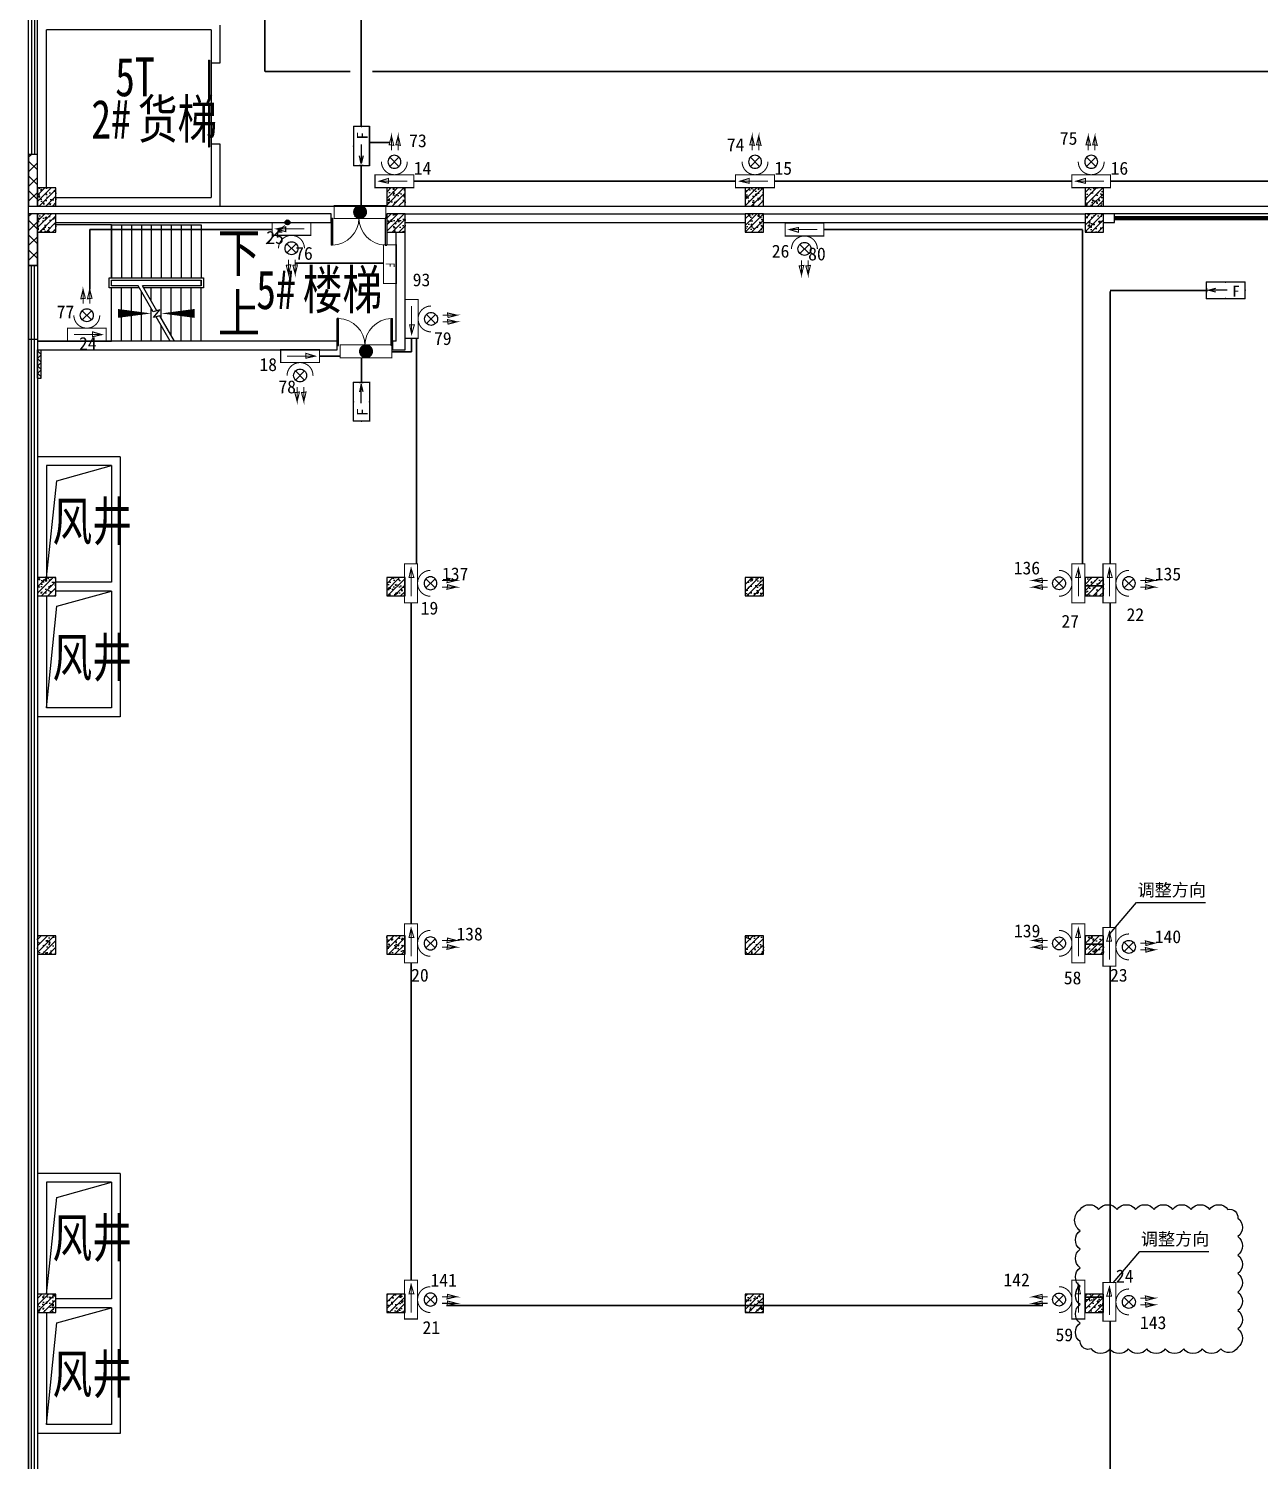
# Model space of a CAD drawing. Header units: millimetres. Extents: x -633009578 to 5705885, y -633235091 to 2571734.
# Drawn here: x 3029880 to 3063186, y 1889949 to 1928709 of the extents above; entities that cross this region are included whole.
import ezdxf
from ezdxf.enums import TextEntityAlignment as Align

# ---------------------------------------------------------------- set-up
doc = ezdxf.new("R2010")
doc.units = ezdxf.units.MM
doc.header["$LTSCALE"] = 1000
doc.header["$MEASUREMENT"] = 0
doc.linetypes.add('DASH', pattern=[0.35, 0.25, -0.1])
doc.layers.get('0').update_dxf_attribs({"color": 9})
for name, color, linetype in [('000000000000电气', 7, 'Continuous'), ('A-COLUM(柱)', 255, 'Continuous'), ('A-DOOR(门）', 4, 'Continuous'), ('A-F-AREA(计算)', 5, 'Continuous'), ('A-FLOR(看线)', 8, 'Continuous'), ('A-HATH(填充)', 8, 'Continuous'), ('A-OTHER(其它)', 192, 'Continuous'), ('A-STAR(楼梯)', 51, 'Continuous'), ('A-TEXT(房间)', 243, 'Continuous'), ('A-WALL(墙)', 255, 'Continuous'), ('A-WINDOW（窗）', 4, 'Continuous'), ('DIM_SYMB', 3, 'Continuous'), ('PUB_TEXT', 7, 'Continuous'), ('WALL', 9, 'Continuous'), ('电-弱电平面-箭头', 3, 'Continuous'), ('电-强电平面-线缆', 3, 'Continuous'), ('设备-照明', 3, 'Continuous')]:
    doc.layers.add(name, color=color, linetype=linetype)
doc.styles.add('_TCH', font='simhei.ttf', dxfattribs={"width": 0.75, "bigfont": 'hztxt.shx'})
doc.styles.add('_TCH_DIM', font='simhei.ttf', dxfattribs={"width": 0.8, "bigfont": 'hztxt.shx'})
doc.styles.add('_TEL_DIM', font='simhei.ttf', dxfattribs={"height": 3.5, "bigfont": 'HZTXT'})
doc.styles.add('ELEC-DIM', font='simhei.ttf')
doc.styles.add('IDQSTYLE', font='simhei.ttf', dxfattribs={"width": 0.707, "bigfont": 'hztxt.shx'})
doc.styles.get("Standard").update_dxf_attribs({"font": 'simhei.ttf', "bigfont": 'hztxt.shx'})
doc.styles.add('宋体', font='simhei.ttf')
pattern_1 = [(45, (597821.4751960391, 677977.5160347573), (-200.0002033111466, 200.0002033111467), []), (135, (597821.4751960391, 677977.5160347573), (-200.0002033111467, -200.0002033111466), [])]

# ---------------------------------------------------------------- blocks, each defined once
blk = doc.blocks.new('HC000078')
at = {"color": 0, "linetype": 'Continuous', "const_width": 0.2}
for points in [[(-3.750000000000028, 1.25), (3.75, 1.25), (3.75, -1.25), (-3.750000000000028, -1.25), (-3.750000000000028, 1.25)], [(2.5, 0), (-2.500000000000028, 0)]]:
    blk.add_lwpolyline(points, dxfattribs=at)
blk.add_lwpolyline([(2.917016710174721, 0), (1.120131515022848, 0.3984556212736834), (1.120131515022848, -0.539087017017323)], close=True, dxfattribs=at)
at = {"color": 0, "style": 'IDQSTYLE', "width": 0.7}
blk.add_attdef('PSFHATT', (5.75, -1.25), '', height=2.5, dxfattribs=at)
blk = doc.blocks.new('HC000064')
at = {"color": 0, "linetype": 'Continuous'}
for p, q in [((-0.8838834764831063, -0.8838834764831063), (0.8838834764831063, 0.8838834764831063)), ((-0.8838834764830494, 0.8838834764831063), (0.8838834764831631, -0.8838834764831063))]:
    blk.add_line(p, q, dxfattribs=at)
at = {"color": 0, "linetype": 'Continuous', "const_width": 0.2}
blk.add_lwpolyline([(5.710751695749348e-14, 2.499999999999886, 0.1989123673796647), (-1.767766952966326, 1.767766952966327, 0.1989123673796613), (-2.5, 1.951292859901378e-16, 0.1989123673796761), (-1.767766952966326, -1.76776695296644, 0.1989123673796782), (5.594010226827932e-14, -2.500000000000227)], format="xyb", dxfattribs=at)
for points in [[(2.226896073527712, 0.5659208660671311), (5.003498004369476, 0.5624686703930024), (3.296463286048663, 1.009912150058199), (3.185957433181557, 0.1260038671447887), (5.003498004369476, 0.5624686703930024)], [(2.224443767981995, -0.721123763554715), (5.001045698823816, -0.7245759592289005), (3.294010980502946, -0.2771324795636474), (3.18350512763584, -1.161040762477114), (5.001045698823816, -0.7245759592289005)]]:
    blk.add_lwpolyline(points, dxfattribs=at)
at = {"color": 0, "linetype": 'Continuous'}
for centre, radius, start, end in [((1.199040866595169e-14, -7.105427357601002e-14), 1.250000000000069, 135.0000000000036, 179.9999999999968), ((-2.259303855112194e-14, -1.740829702612245e-13), 1.250000000000117, 89.99999999999898, 134.9999999999991), ((-9.10937991704941e-14, -1.740829702612245e-13), 1.250000000000117, 45.00000000000085, 89.99999999999582), ((-1.252331571777177e-13, -7.088774012231625e-14), 1.250000000000068, 3.249254662582951e-12, 44.99999999999639), ((-2.284838984678572e-13, -5.684341886080801e-14), 1.250000000000172, 315.0000000000093, 2.605510395054555e-12), ((-2.264854970235319e-14, -5.695444116327053e-14), 1.250000000000034, 179.9999999999974, 225.0000000000007), ((-2.270406085358445e-14, -1.338928967697939e-13), 1.24999999999998, 224.9999999999983, 270.000000000001), ((-9.131584377541913e-14, 3.996802888650564e-15), 1.250000000000118, 270.0000000000042, 315.0000000000028)]:
    blk.add_arc(centre, radius, start, end, dxfattribs=at)
at = {"color": 0, "style": 'IDQSTYLE', "width": 0.7}
blk.add_attdef('PSFHATT', (7.003498004369476, -2.500000010000227), '', height=2.5, dxfattribs=at)
blk = doc.blocks.new('*X118')
at = {"color": 0, "linetype": 'Continuous'}
for p, q in [((279.6093350358959, 223.0407925409721), (280.9478239213746, 224.3792814264508)), ((279.6227829512929, 223.3370831688437), (280.6515332934888, 224.3658335110396)), ((279.6511091444202, 222.7997239370217), (281.1888925253249, 224.3375073179265)), ((279.7280550816477, 222.5938271617747), (281.3947893005719, 224.2605613806989)), ((279.7925730165214, 223.7897159465469), (280.1989005157282, 224.1960434457536)), ((279.8323224122641, 222.4152517799165), (281.5733646824301, 224.1562940500824)), ((279.960458729053, 222.2605453842307), (281.7280710781159, 224.0281577332937)), ((280.1113752959016, 222.1286192386046), (281.8599972237337, 223.8772411664368)), ((280.2858431100155, 222.020244340244), (281.9683721221114, 223.7027733523398)), ((280.4868434366447, 221.9384019543985), (282.0502145079389, 223.5017730256928)), ((280.7212278995912, 221.8899437048705), (282.0986727574656, 223.2673885627449)), ((281.0058032732674, 221.891676366072), (282.0969400962746, 222.9828131890793)), ((281.4082737989092, 222.0113041792392), (281.9773122830819, 222.5803426634118))]:
    blk.add_line(p, q, dxfattribs=at)
blk = doc.blocks.new('HC000083')
at = {"color": 0, "linetype": 'Continuous', "const_width": 0.2}
blk.add_lwpolyline([(-5, 1.25), (-5, -1.250000000000057), (5.000000000000057, -1.250000000000057), (5.000000000000057, 1.25), (-5, 1.25)], dxfattribs=at)
blk.add_lwpolyline([(-1.25, -6.89688106980167e-17, 0.1989123673796731), (-0.8838834764831631, -0.88388347648322, 0.1989123673796706), (5.611420480838656e-14, -1.250000000000057, 0.198912367379652), (0.8838834764832768, -0.88388347648322, 0.1989123673796278), (1.25, 0, 0.1989123673796504), (0.88388347648322, 0.8838834764830494, 0.1989123673796686), (5.680893445545904e-14, 1.25, 0.1989123673796706), (-0.883883476483163, 0.8838834764831632, 0.1989123673796553)], format="xyb", close=True, dxfattribs=at)
at = {"color": 0, "linetype": 'Continuous'}
blk.add_blockref('*X118', (-280.8559544658493, -223.1326619964974), dxfattribs=at)
at = {"color": 0, "style": 'IDQSTYLE', "width": 0.7}
blk.add_attdef('PSFHATT', (7.000000000000057, -1.250000010000057), '', height=2.5, dxfattribs=at)
blk = doc.blocks.new('$equip_U$00000097(PC-20190719OMEG)')
h = blk.add_hatch()
h.set_pattern_fill('ANGLE', color=3, scale=0.25)
h.set_pattern_definition([(0, (-95.90287843095575, -36.03268988946184), (0, 0.873125), [0.635, -0.238125]), (90, (-95.90287843095575, -36.03268988946184), (-0.873125, 5.346348682527664e-17), [0.635, -0.238125])])
h.paths.add_polyline_path([(-0.6530363404890522, 0.00859680310350086), (-0.3650363404885866, -0.06340319689661555), (-0.3650363404885866, 0.08059680310361728)])
at = {"color": 3}
for p, q in [((-0.7199999999938882, 0.2999999999974534), (-0.7199999999938882, -0.2999999999974534)), ((0.7200000000011642, 0.2999999999974534), (-0.7199999999938882, 0.2999999999974534)), ((-0.7078247590179672, 0.08059680310361728), (-0.7078247590179672, -0.06340319689661555)), ((-0.6530363404890522, 0.00859680310350086), (-0.3650363404885866, 0.08059680310361728)), ((-0.3650363404885866, -0.06340319689661555), (-0.6530363404890522, 0.00859680310350086)), ((0.05609875861409819, 0.00859680310350086), (-0.6050363404938253, 0.00859680310350086)), ((0.7200000000011642, -0.2999999999974534), (0.7200000000011642, 0.2999999999974534)), ((-0.7199999999938882, -0.2999999999974534), (0.7200000000011642, -0.2999999999974534))]:
    blk.add_line(p, q, dxfattribs=at)
at = {"color": 3, "const_width": 0.04}
blk.add_lwpolyline([(-0.7199999999938882, 0.2999999999974534), (-0.7199999999938882, -0.2999999999974534), (0.7200000000011642, -0.2999999999974534), (0.7200000000011642, 0.2999999999974534), (-0.7199999999938882, 0.2999999999974534), (-0.7199999999938882, -0.2999999999974534)], dxfattribs=at)
for p in [(0, 0.2999999999974534), (-0.7199999999938882, -1.818989403545856e-12), (-7.619048119522631e-06, -0.3000099999972008), (0.7200000000011642, -1.818989403545856e-12)]:
    blk.add_point(p)
at = {"color": 7, "style": '_TEL_DIM', "flags": 1}
for tag in ['REMARK', 'A']:
    blk.add_attdef(tag, text='', height=2.5e-05, dxfattribs=at).set_placement((0, 0), align=Align.MIDDLE_CENTER)
at = {"color": 3, "style": '_TEL_DIM'}
blk.add_attdef('F', text='', height=0.4, dxfattribs=at).set_placement((0.3836356056344812, -0.03004351179515652), align=Align.MIDDLE_CENTER)
at = {"color": 7, "style": '_TEL_DIM'}
blk.add_attdef('$TEXT$', text='', height=2.5e-05, dxfattribs=at).set_placement((0.3836356056344812, -0.03004351179333753), align=Align.MIDDLE_CENTER)
blk = doc.blocks.new('*X126')
at = {"color": 0, "linetype": 'Continuous'}
for p, q in [((192.590110055903, 446.7242872143482), (193.9264208598343, 448.0605980182795)), ((192.6512440212146, 447.2096852483717), (193.4410228258108, 447.9994640529679)), ((192.666080612941, 446.3759937026742), (194.2747143715083, 447.9846274612416)), ((192.8122309321682, 446.0978799531896), (194.552828120993, 447.8384771420143)), ((193.0126674313866, 445.874052383696), (194.7766556904866, 447.6380406427959)), ((193.2651240367983, 445.7022449203958), (194.9484631537868, 447.3855840373842)), ((193.5780466605768, 445.5909034754624), (195.0598045987202, 447.0726614136058)), ((193.9838870800477, 445.5724798262212), (195.0782282479613, 446.6668209941349))]:
    blk.add_line(p, q, dxfattribs=at)
blk = doc.blocks.new('HC001447')
at = {"color": 0, "linetype": 'Continuous'}
blk.add_line((-5.469508829517324, -5.531426259851287), (-2.364015929042509, -2.356448738054951), dxfattribs=at)
blk.add_lwpolyline([(-2.364015929042509, -2.356448738054951, 0.8, 0, 0), (-0.4121164681388194, -0.4698776614111466, 0, 0, 0)], format="xyseb", dxfattribs=at)
blk.add_circle((0, 0), 0.625, dxfattribs=at)
at = {"color": 0, "linetype": 'Continuous', "xscale": 0.5, "yscale": 0.5, "zscale": 0.5}
blk.add_blockref('*X126', (-96.91845018383214, -223.4069038532592), dxfattribs=at)
at = {"color": 0, "style": 'IDQSTYLE', "width": 0.7}
blk.add_attdef('PSFHATT', (2.62500001, -5.531426259851287), '', height=2.5, dxfattribs=at)
blk = doc.blocks.new('HC000080')
at = {"color": 0, "linetype": 'Continuous', "const_width": 0.2}
blk.add_lwpolyline([(-3.75, 1.25), (3.75, 1.25), (3.75, -1.25), (-3.75, -1.25), (-3.75, 1.25)], dxfattribs=at)
at = {"color": 0, "style": 'IDQSTYLE', "width": 0.7}
for tag, p in [('E', (-0.3130491551307273, -0.8903283460458624)), ('PSFHATT', (5.75, -1.25))]:
    blk.add_attdef(tag, p, '', height=1.715220417977644, dxfattribs=at)
blk = doc.blocks.new('$DorLib2D$00000002')
for p, q in [((-0.5, -5.684341886080802e-17), (-0.5000000000000007, 0.4875)), ((-0.4750000000000007, 0.4875), (-0.5000000000000007, 0.4875)), ((-0.475, -2.842170943040401e-17), (-0.4750000000000007, 0.4875)), ((0.475, -2.842170943040401e-17), (0.4750000000000007, 0.4875)), ((0.4750000000000007, 0.4875), (0.5000000000000007, 0.4875)), ((0.5, -5.684341886080802e-17), (0.5000000000000007, 0.4875)), ((-0.5, -5.684341886080802e-17), (-0.475, -2.842170943040401e-17)), ((0.5, -5.684341886080802e-17), (0.475, -2.842170943040401e-17))]:
    blk.add_line(p, q)
at = {"lineweight": 13}
for centre, start, end in [((-0.4875, -4.263256414560601e-17), 0, 88.53071641864632), ((0.4875, -4.263256414560601e-17), 91.4692835813537, 180)]:
    blk.add_arc(centre, 0.4875, start, end, dxfattribs=at)
blk = doc.blocks.new('$DorLib2D$00000213')
at = {"color": 0, "linetype": 'DASH', "const_width": 0.02}
blk.add_lwpolyline([(0.5, 3.552713678800501e-15), (-0.5, 3.552713678800501e-15)], dxfattribs=at)
blk = doc.blocks.new('$DORLIB2D$00000127')
at = {"color": 0}
for points in [[(-0.5333333333328483, 0.7948983154366971), (-0.5333333333328483, 0.690405644187237)], [(-0.03333333333284827, 0.7948983154366971), (-0.5333333333328483, 0.7948983154366971)], [(-0.03333333333284827, 0.7948983154366971), (-0.03333333333284827, 0.690405644187237)], [(0.5333333333328483, 0.7948983154366971), (0.03333333333284827, 0.7948983154366971)], [(0.03333333333284827, 0.7948983154366971), (0.03333333333284827, 0.690405644187237)], [(0.5333333333328483, 0.7948983154366971), (0.5333333333328483, 0.690405644187237)], [(-0.03333333333284827, 0.690405644187237), (-0.5333333333328483, 0.690405644187237)], [(0.5333333333328483, 0.690405644187237), (0.03333333333284827, 0.690405644187237)], [(0.5, 0.4999999999999858), (-0.5, 0.4999999999999858)]]:
    blk.add_lwpolyline(points, dxfattribs=at)
blk = doc.blocks.new('$TCHSYS$WIN2D')
for p, q in [((-0.5, 0.5), (0.5, 0.5)), ((-0.5, 0.5), (-0.4999999999999999, -0.5)), ((0.5, 0.5), (0.4999999999999998, -0.5)), ((0.5, 0.1666666666666666), (-0.5, 0.1666666666666666)), ((0.5, -0.1666666666666667), (-0.5, -0.1666666666666667)), ((-0.4999999999999999, -0.5), (0.5, -0.5))]:
    blk.add_line(p, q)
blk = doc.blocks.new('_FZH')
h = blk.add_hatch()
h.set_pattern_fill('钢筋混凝土', color=256, scale=0.1, style=0)
h.set_pattern_definition([(45, (0, 0), (-0.1767766952966369, 0.1767766952966369), []), (50, (0, 0), (0.7172601826007535, -0.06275213498259512), [0.07500000000000001, -0.8250000000000001]), (355, (0, 0), (-0.138751333613, 0.7521921337000119), [0.06, -0.66]), (100.4514, (0.05977168000000001, -0.00522934), (0.5785093817140216, 0.6894395420609536), [0.06374019, -0.701142112]), (46.1842, (0, 0.2), (1.067241048625645, -0.1655190143290181), [0.1125, -1.2375]), (96.6356, (0.088936745, 0.186206693), (0.9346627055487033, 0.9741178709004418), [0.095610288, -1.051713]), (351.1842, (0, 0.2), (0.9346619451336272, 0.9741186009253247), [0.09000000000000001, -0.9900000000000001]), (21, (0.1, 0.15), (0.5969070521184617, -0.4026188906653388), [0.07500000000000001, -0.8250000000000001]), (326, (0.1, 0.15), (0.2433153319215824, 0.7251500450468529), [0.06, -0.66]), (71.4514, (0.149742233, 0.116448394), (0.84022262858149, 0.3225304967099524), [0.06374019, -0.701142112]), (37.50000000000001, (0, 0), (0.01215985531729062, 0.3328938538313115), [0, -0.652, 0, -0.67, 0, -0.6625000000000001]), (7.499999999999999, (0, 0), (0.2630695374421486, 0.3944117118823603), [0, -0.382, 0, -0.637, 0, -0.2525]), (-32.5, (-0.223, 0), (0.533822436172409, -0.02255487173437976), [0, -0.25, 0, -0.78, 0, -1.035]), (-42.5, (-0.323, 0), (0.5831861693423862, 0.1001049823323177), [0, -0.325, 0, -0.518, 0, -0.735])])
h.paths.add_polyline_path([(-0.5, -0.5), (0.5, -0.5), (0.5, 0.5), (-0.5, 0.5)])
blk.add_lwpolyline([(-0.5, -0.5), (0.5, -0.5), (0.5, 0.5), (-0.5, 0.5)], close=True)

msp = doc.modelspace()

# ---------------------------------------------------------------- hatches: boundary and pattern name
at = {"layer": 'A-HATH(填充)'}
h = msp.add_hatch(dxfattribs=at)
h.set_pattern_fill('多孔材料', color=256, scale=100, style=0)
h.set_pattern_definition(pattern_1)
h.paths.add_polyline_path([(3030119.994031749, 1923899.596922424), (3030119.994031745, 1925299.596922107), (3029879.994031744, 1925299.596922107), (3029879.994031749, 1923899.596922424)])
h = msp.add_hatch(dxfattribs=at)
h.set_pattern_fill('多孔材料', color=256, scale=100, style=0)
h.set_pattern_definition(pattern_1)
h.paths.add_polyline_path([(3029879.994031749, 1923699.596922424), (3029879.994031746, 1922299.596922615), (3030119.994031745, 1922299.596922615), (3030119.994031749, 1923699.596922424)])
h = msp.add_hatch(dxfattribs=at)
h.set_pattern_fill('多孔材料', color=256, scale=50, style=0)
h.set_pattern_definition([(45, (597721.4751960391, 677977.5160347573), (-100.0001016555733, 100.0001016555733), []), (135, (597721.4751960391, 677977.5160347573), (-100.0001016555733, -100.0001016555733), [])])
h.paths.add_polyline_path([(3030219.994032008, 1919249.596924868), (3030219.994031978, 1920009.596922242), (3030119.994031978, 1920009.596922238), (3030119.994032008, 1919249.596924864)])

# ---------------------------------------------------------------- linework, layer by layer
at = {"layer": 'A-F-AREA(计算)'}
msp.add_lwpolyline([(3029879.971570265, 1991839.59697076), (3164159.971570265, 1991839.59697076), (3164159.971570265, 1855759.59697076), (3029879.971570265, 1855759.59697076)], close=True, dxfattribs=at)
at = {"layer": 'A-FLOR(看线)'}
for points in [[(3030619.994031749, 1923899.596922424), (3096919.994031749, 1923899.596922424)], [(3096919.994031747, 1923699.596923012), (3058969.994032061, 1923699.596913596)]]:
    msp.add_lwpolyline(points, dxfattribs=at)
at = {"layer": 'A-OTHER(其它)'}
for points in [[(3030359.994031688, 1913849.596922453), (3030645.924331985, 1916469.748718478), (3032119.994031774, 1916879.596922431)], [(3030359.994031697, 1910319.596922328), (3030645.924331528, 1913069.748718509), (3032119.994031317, 1913479.596922462)], [(3030359.994031688, 1894449.596922453), (3030645.924331985, 1897069.748718478), (3032119.994031774, 1897479.596922431)], [(3030359.994031697, 1890919.596922328), (3030645.924331528, 1893669.748718509), (3032119.994031317, 1894079.596922462)]]:
    msp.add_lwpolyline(points, dxfattribs=at)
at = {"layer": 'A-STAR(楼梯)'}
for p, q in [((3032119.994032023, 1923399.596922266), (3030619.994031977, 1923399.596922453)), ((3032119.994032023, 1923399.596922266), (3034549.994032023, 1923399.596922266)), ((3032119.994032023, 1923399.596922266), (3032119.994031977, 1921959.596922472)), ((3032119.994031699, 1921959.596922472), (3032119.994032023, 1923399.596922266)), ((3032389.994032023, 1923399.596922266), (3032389.994031977, 1921959.596922472)), ((3032659.994032023, 1923399.596922266), (3032659.994031977, 1921959.596922472)), ((3032929.994032023, 1923399.596922266), (3032929.994031977, 1921959.596922472)), ((3033199.994032023, 1923399.596922266), (3033199.994031977, 1921959.596922472)), ((3033469.994032023, 1923399.596922266), (3033469.994032302, 1921959.596922472)), ((3033739.994032023, 1923399.596922266), (3033739.994031977, 1921959.596922472)), ((3034009.994032023, 1923399.596922266), (3034009.994032302, 1921959.596922472)), ((3034279.994032023, 1923399.596922266), (3034279.994031977, 1921959.596922472)), ((3034549.994032023, 1923399.596922266), (3034549.994031977, 1921959.596922472)), ((3030119.994031915, 1923199.596922453), (3030119.994032023, 1920249.596922266)), ((3032059.99403207, 1921689.596922174), (3032059.99403207, 1921959.59692237)), ((3032059.99403207, 1921959.59692237), (3034609.99403207, 1921959.59692237)), ((3032119.994032023, 1921899.596922266), (3034549.994032023, 1921899.596922266)), ((3032119.99403207, 1921749.59692237), (3032119.99403207, 1921899.596922174)), ((3032119.99403207, 1921899.596922174), (3034549.99403207, 1921899.596922174)), ((3032119.994032069, 1921749.596922264), (3032119.99403189, 1921899.596926741)), ((3032844.24630402, 1921749.596922264), (3032119.994032023, 1921749.596922266)), ((3032844.24630402, 1921749.596922264), (3032119.99403207, 1921749.59692237)), ((3033250.05346215, 1921046.718304802), (3032844.246303447, 1921749.596922264)), ((3034549.994032023, 1921749.596922266), (3032959.716356889, 1921749.596922264)), ((3033350.05346232, 1921073.513224091), (3032959.716357065, 1921749.596922264)), ((3034549.99403207, 1921749.59692237), (3032959.716356889, 1921749.596922264)), ((3034549.99403207, 1921899.596922174), (3034549.99403207, 1921749.59692237)), ((3034549.994032023, 1921749.596922266), (3034549.994032023, 1921899.596922266)), ((3034609.99403207, 1921959.59692237), (3034609.99403207, 1921689.596922174)), ((3032878.887320137, 1921689.59692228), (3032059.99403207, 1921689.596922174)), ((3032119.994032023, 1920249.596922266), (3032119.994031977, 1921689.59692228)), ((3032119.994032023, 1920249.596922266), (3032119.994032069, 1921689.59692228)), ((3032389.994032023, 1920249.596922266), (3032389.994031977, 1921689.59692228)), ((3032659.994032023, 1920249.596922266), (3032659.994031977, 1921689.59692228)), ((3032929.994032023, 1920249.596922266), (3032929.994031964, 1921601.077500723)), ((3034609.99403207, 1921689.596922174), (3032994.357373041, 1921689.59692228)), ((3033199.994031969, 1921333.423781228), (3033199.994031977, 1921689.59692228)), ((3033469.994031982, 1920865.770062904), (3033469.994031977, 1921689.59692228)), ((3033739.994031994, 1920398.116344672), (3033739.994031977, 1921689.59692228)), ((3034009.994032023, 1920249.596922266), (3034009.994031977, 1921689.59692228)), ((3034279.994032023, 1920249.596922266), (3034279.994032302, 1921689.59692228)), ((3034549.994032023, 1920249.596922266), (3034549.994031977, 1921689.59692228)), ((3033199.994032023, 1920249.596922266), (3033199.994031976, 1921133.423782317)), ((3033430.453447483, 1921095.056337726), (3033250.05346215, 1921046.718304802)), ((3033257.561213116, 1920889.011396287), (3033430.453447483, 1921095.056337726)), ((3033429.912763645, 1920935.192856736), (3033257.561213116, 1920889.011396287)), ((3033710.271706792, 1920249.596922264), (3033329.912763442, 1920908.397937438)), ((3033825.741760827, 1920249.596922264), (3033429.912763645, 1920935.192856736)), ((3033469.994032023, 1920249.596922266), (3033469.994031988, 1920665.770063771)), ((3030119.994032023, 1920249.596922266), (3032119.994032023, 1920249.596922266)), ((3033710.271707202, 1920249.596922264), (3032119.994032023, 1920249.596922266)), ((3034549.994032023, 1920249.596922266), (3033825.741760471, 1920249.596922264))]:
    msp.add_line(p, q, dxfattribs=at)
at = {"layer": 'A-WALL(墙)'}
for p, q in [((3030119.994031809, 1924399.596922424), (3030119.994031809, 1928799.596922624)), ((3035059.994032, 1927779.596922615), (3035059.994032044, 1928799.596922624)), ((3030359.994031809, 1924399.596922424), (3030359.994031882, 1928679.596922581)), ((3034819.994031998, 1928679.596922581), (3030359.994031882, 1928679.596922581)), ((3034819.994031998, 1928679.596922581), (3034819.994032074, 1927779.596922615)), ((3034819.994032074, 1927779.596922615), (3035059.994032, 1927779.596922615)), ((3035059.994031976, 1925579.596923124), (3034819.994032074, 1925579.596923124)), ((3034819.994032074, 1925579.596923124), (3034819.994031999, 1924139.596922523)), ((3035059.99403199, 1923899.596922428), (3035059.994031976, 1925579.596923124)), ((3030619.994031977, 1924139.596922452), (3034819.994031999, 1924139.596922523)), ((3030619.994031976, 1923899.596922446), (3035059.99403199, 1923899.596922428)), ((3038069.994031996, 1923699.596922261), (3030619.994031749, 1923699.596922262)), ((3038069.994031996, 1923459.596922261), (3038069.994031996, 1923699.596922261)), ((3040069.994031977, 1923699.596922221), (3049269.994031977, 1923699.596922295)), ((3049769.994031977, 1923699.596922261), (3058469.994031977, 1923699.596922264)), ((3059269.994031996, 1923699.596922261), (3058969.994031976, 1923699.596921891)), ((3059269.994031996, 1923459.596922261), (3059269.994031996, 1923699.596922261)), ((3030619.994031749, 1923459.596922262), (3038069.994031996, 1923459.596922261)), ((3040069.994031619, 1923459.596922221), (3049269.994031977, 1923459.596922226)), ((3049769.994031977, 1923459.596922261), (3058469.994031977, 1923459.596922258)), ((3058969.994031976, 1923459.596922), (3059269.994031996, 1923459.596922261)), ((3039829.99403162, 1920249.596922266), (3039829.994031585, 1923199.596922453)), ((3040069.994031619, 1920009.596922258), (3040069.994031714, 1923199.596922453)), ((3038229.994031488, 1920249.596922275), (3030119.994031976, 1920249.596922242)), ((3030119.994031976, 1920249.596922242), (3030119.994031976, 1920009.596922242)), ((3038229.994031488, 1920009.59692229), (3038229.994031488, 1920249.596922275)), ((3039829.99403162, 1920249.596922266), (3039729.994031488, 1920249.596922279)), ((3039729.994031488, 1920249.596922279), (3039729.994031489, 1920009.596922292)), ((3030119.994031976, 1920009.596922242), (3038229.994031488, 1920009.59692229)), ((3030119.994032008, 1919249.596924864), (3030119.994031978, 1920009.596922238)), ((3030119.994031978, 1920009.596922238), (3030219.994031978, 1920009.596922242)), ((3030219.994032008, 1919249.596924868), (3030219.994031978, 1920009.596922242)), ((3039729.994031489, 1920009.596922292), (3040069.994031619, 1920009.596922258)), ((3030119.994032008, 1919249.596924864), (3030219.994032008, 1919249.596924868)), ((3030119.994031736, 1917119.596922409), (3030119.994031795, 1913849.596922453)), ((3032359.994031768, 1917119.596922409), (3030119.994031736, 1917119.596922409)), ((3032359.994031768, 1917119.596922409), (3032359.994031749, 1913599.596922446)), ((3030359.994031738, 1916879.596922413), (3030359.994031664, 1913849.596922453)), ((3032119.994031766, 1916879.596922412), (3030359.994031738, 1916879.596922413)), ((3032119.994031766, 1916879.596922412), (3032119.994031767, 1913719.596922409)), ((3032119.994031767, 1913719.596922409), (3030619.994031977, 1913719.596922498)), ((3032359.994031749, 1913599.596922446), (3032359.994031756, 1910079.596922342)), ((3030119.994031643, 1913349.596922453), (3030119.994031727, 1910079.596922342)), ((3030359.994031796, 1913349.596922453), (3030359.994031727, 1910319.596922339)), ((3032119.994031758, 1913479.596922411), (3030619.994031977, 1913479.596922255)), ((3032119.994031758, 1913479.596922411), (3032119.994031758, 1910319.596922339)), ((3032119.994031758, 1910319.596922339), (3030359.994031727, 1910319.596922339)), ((3032359.994031756, 1910079.596922342), (3030119.994031727, 1910079.596922342)), ((3030119.994031738, 1897719.596922418), (3030119.994031711, 1894449.596922453)), ((3032359.994031628, 1897719.596922418), (3030119.994031738, 1897719.596922418)), ((3032359.994031628, 1897719.596922418), (3032359.994031749, 1894199.596922446)), ((3030359.994031741, 1897479.596922421), (3030359.994031728, 1894449.596922453)), ((3032119.994031769, 1897479.596922421), (3030359.994031741, 1897479.596922421)), ((3032119.994031769, 1897479.596922421), (3032119.99403177, 1894319.596922345)), ((3032119.99403177, 1894319.596922345), (3030619.994031977, 1894319.596922256)), ((3032359.994031749, 1894199.596922446), (3032359.994031756, 1890679.596922342)), ((3030119.994031788, 1893949.596922453), (3030119.99403173, 1890679.596922342)), ((3030359.994031804, 1893949.596922453), (3030359.99403173, 1890919.596922339)), ((3032119.994031758, 1894079.596922348), (3030619.994031977, 1894079.59692226)), ((3032119.994031758, 1894079.596922348), (3032119.994031758, 1890919.596922339)), ((3032119.994031758, 1890919.596922339), (3030359.99403173, 1890919.596922339)), ((3032359.994031756, 1890679.596922342), (3030119.99403173, 1890679.596922342))]:
    msp.add_line(p, q, dxfattribs=at)
at = {"layer": 'A-WINDOW（窗）'}
msp.add_line((3029879.994033978, 1920299.596922107), (3030119.994034251, 1920299.596922374), dxfattribs=at)
at = {"layer": 'DIM_SYMB'}
for points in [[(3034684.994032023, 1922649.596922266, 0, 0, 0), (3031119.994032023, 1922649.596922266, 0, 0, 0), (3031119.994032023, 1920999.596922266, 0, 0, 0), (3033199.994032023, 1920999.596922266, 0, 240.0000000000001, 0), (3032299.994032023, 1920999.596922266, 0, 0, 0)], [(3034684.994032023, 1920999.596922266, 0, 0, 0), (3033469.994032023, 1920999.596922266, 0, 240.0000000000001, 0), (3034369.994032023, 1920999.596922266, 0, 0, 0)]]:
    msp.add_lwpolyline(points, format="xyseb", dxfattribs=at)
at = {"layer": 'WALL'}
for p, q in [((3030119.994031745, 1925299.596922107), (3029879.994031744, 1925299.596922107)), ((3029879.994031744, 1925299.596922107), (3029879.994031749, 1923899.596922424)), ((3030119.994031749, 1923899.596922424), (3030119.994031745, 1925299.596922107)), ((3029879.994031749, 1923899.596922424), (3030119.994031749, 1923899.596922424)), ((3029879.994031749, 1923699.596922424), (3029879.994031746, 1922299.596922615)), ((3030119.994031749, 1923699.596922424), (3029879.994031749, 1923699.596922424)), ((3030119.994031745, 1922299.596922615), (3030119.994031749, 1923699.596922424)), ((3029879.994031746, 1922299.596922615), (3030119.994031745, 1922299.596922615))]:
    msp.add_line(p, q, dxfattribs=at)
at = {"layer": '电-强电平面-线缆', "color": 1, "linetype": 'Continuous', "const_width": 45}
for points in [[(3038882.328569722, 1926057.393575594), (3038882.328569722, 1934063.48396524)], [(3036275, 1932967.12766536), (3036275, 1927546.5)], [(3036275, 1927546.5), (3038582.328569722, 1927546.5)], [(3039182.328569722, 1927546.5), (3135444.994031751, 1927546.5)], [(3039107.921832243, 1925624.515180313), (3039651.909150287, 1925624.515180313)], [(3038882.976975011, 1925004.711581598), (3038882.976975011, 1923919.48396524)], [(3040302.862689796, 1924579.127688774), (3049012.762689796, 1924579.127688774)], [(3050062.962689796, 1924579.127688774), (3058110.762689796, 1924579.127688774)], [(3059160.962689796, 1924579.127688774), (3065266.965312505, 1924579.127688774)], [(3031532.905370386, 1921648.24278429), (3031532.905370386, 1923274.5)], [(3031532.905370386, 1923274.5), (3036467.823550863, 1923274.5)], [(3051399.862689796, 1923270.566156075), (3058402, 1923270.566156075)], [(3058402, 1914217.596922427), (3058402, 1923270.566156075)], [(3037093.898468013, 1922357), (3039484.068126078, 1922357)], [(3059804.533940969, 1921620.712771311), (3059142.838394131, 1921620.712771311)], [(3059145.555906527, 1921601.285781784), (3059145.555906527, 1920939.590234946)], [(3059145.555906527, 1921343.934525689), (3059145.555906527, 1920682.238978851)], [(3060466.229487806, 1921620.712771311), (3059804.533940969, 1921620.712771311)], [(3060887.168975159, 1921620.712771311), (3060225.473428321, 1921620.712771311)], [(3061456.018565969, 1921620.712771311), (3060794.323019131, 1921620.712771311)], [(3061786.866339387, 1921620.712771311), (3061125.17079255, 1921620.712771311)], [(3059145, 1914217.696922427), (3059145, 1920783)], [(3040244.994031749, 1919956), (3040244.994031749, 1920325.296533721)], [(3040377.5, 1914217.596922427), (3040377.5, 1920325.296533721)], [(3037750.362689795, 1919843.066156075), (3038310.716544108, 1919843.066156075)], [(3038886.5, 1919136.288418402), (3038886.5, 1919797.98396524)], [(3039710.716544108, 1919956), (3040244.994031749, 1919956)], [(3058464.825117204, 1913625), (3058955.174882796, 1913625)], [(3040230.174882796, 1904471.196922427), (3040230.174882796, 1913167.596922427)], [(3059145, 1904374.696922427), (3059145, 1913167.496922427)], [(3058464.825117204, 1903922), (3058955.174882796, 1903922)], [(3040230.174882796, 1894826.096922427), (3040230.174882796, 1903420.996922427)], [(3059145, 1894763.696922427), (3059145, 1903324.496922427)], [(3058464.825117204, 1894364.5), (3058955.174882796, 1894364.5)], [(3041200.865600665, 1894138.55121568), (3057319.134399335, 1894138.55121568)], [(3059145, 1884955.196922427), (3059145, 1893713.496922427)]]:
    msp.add_lwpolyline(points, dxfattribs=at)
at = {"layer": '设备-照明', "color": 6}
for p, q in [((3059136.61992376, 1904205.452327861), (3059864.002744036, 1905055.909118545)), ((3059864.002744036, 1905055.909118545), (3061732.448171589, 1905055.909118545)), ((3059226.323034795, 1894755.745607313), (3059953.705855072, 1895606.202397996)), ((3059953.705855072, 1895606.202397996), (3061822.151282625, 1895606.202397996))]:
    msp.add_line(p, q, dxfattribs=at)
msp.add_lwpolyline([(3058337.099820942, 1896741.135494646, -0.5206), (3058837.099820942, 1896741.135494646, -0.5206), (3059337.099820942, 1896741.135494646, -0.5206), (3059837.099820942, 1896741.135494646, -0.5206), (3060337.099820942, 1896741.135494646, -0.5206), (3060837.099820942, 1896741.135494646, -0.5206), (3061337.099820942, 1896741.135494646, -0.5206), (3061837.099820942, 1896741.135494646, -0.5206), (3062337.099820942, 1896741.135494646, -0.5206), (3062602.499046821, 1896506.534720525, -0.5206), (3062602.499046821, 1896006.534720525, -0.5206), (3062602.499046821, 1895506.534720525, -0.5206), (3062602.499046821, 1895006.534720525, -0.5206), (3062602.499046821, 1894506.534720525, -0.5206), (3062602.499046821, 1894006.534720525, -0.5206), (3062602.499046821, 1893506.534720525, -0.5206), (3062602.499046821, 1893006.534720525, -0.5206), (3062140.187761483, 1892968.846005863, -0.5206), (3061640.187761483, 1892968.846005863, -0.5206), (3061140.187761483, 1892968.846005863, -0.5206), (3060640.187761483, 1892968.846005863, -0.5206), (3060140.187761483, 1892968.846005863, -0.5206), (3059640.187761483, 1892968.846005863, -0.5206), (3059140.187761483, 1892968.846005863, -0.5206), (3058640.187761483, 1892968.846005863, -0.5206), (3058337.099820942, 1893165.758065322, -0.5206), (3058337.099820942, 1893665.758065322, -0.5206), (3058337.099820942, 1894165.758065322, -0.5206), (3058337.099820942, 1894665.758065322, -0.5206), (3058337.099820942, 1895165.758065322, -0.5206), (3058337.099820942, 1895665.758065322, -0.5206), (3058337.099820942, 1896165.758065322, -0.5206), (3058337.099820942, 1896741.135494646, -0.5206)], format="xyb", close=True, dxfattribs=at)

# ---------------------------------------------------------------- block references
at = {"layer": 'A-COLUM(柱)', "xscale": 500, "yscale": 500, "zscale": 500}
for p in [(3030369.994031749, 1924149.596922424), (3039819.994031749, 1924149.596922424), (3049519.994031749, 1924149.596922424), (3058719.994031749, 1924149.596922424), (3030369.994031749, 1923449.596922424), (3039819.994031749, 1923449.596922424), (3049519.994031749, 1923449.596922424), (3058719.994031749, 1923449.596922424), (3030369.994031749, 1913599.596922424), (3039819.994031749, 1913599.596922424), (3049519.994031749, 1913599.596922424), (3058719.994031749, 1913599.596922424), (3030369.994031749, 1903899.596922424), (3039819.994031749, 1903899.596922424), (3049519.994031749, 1903899.596922424), (3058719.994031749, 1903899.596922424), (3030369.994031749, 1894199.596922424), (3039819.994031749, 1894199.596922424), (3049519.994031749, 1894199.596922424), (3058719.994031749, 1894199.596922424)]:
    msp.add_blockref('_FZH', p, dxfattribs=at)
at = {"layer": 'A-DOOR(门）'}
for name, p, xscale, yscale, zscale, rotation in [('$DORLIB2D$00000127', (3034939.994032044, 1926679.596922761), 2200, 240, 2200, 90.00000000000557), ('$DorLib2D$00000002', (3038819.994032004, 1923579.596922262), -1500, 1500, 1500, 180)]:
    msp.add_blockref(name, p, dxfattribs=dict(at, xscale=xscale, yscale=yscale, zscale=zscale, rotation=rotation))
at = {"layer": 'A-DOOR(门）', "extrusion": (0, 0, -1)}
for name, p, xscale, yscale, zscale in [('$DorLib2D$00000213', (-3062269.994031978, 1923579.596922262), 6000, 6000, 6000), ('$DorLib2D$00000002', (-3038979.994031646, 1920129.596922242), 1500, 1500, 1500)]:
    msp.add_blockref(name, p, dxfattribs=dict(at, xscale=xscale, yscale=yscale, zscale=zscale))
at = {"layer": 'A-WINDOW（窗）', "extrusion": (0, 0, -1), "xscale": 52000, "yscale": 240, "zscale": 52000, "rotation": 90.00000000000001}
msp.add_blockref('$TCHSYS$WIN2D', (-3029999.994031749, 1951299.596922467), dxfattribs=at)
at = {"layer": 'A-WINDOW（窗）', "xscale": 52000, "yscale": 240, "zscale": 52000, "rotation": 270}
msp.add_blockref('$TCHSYS$WIN2D', (3029999.994031749, 1896299.596922374), dxfattribs=at)
at = {"layer": '电-弱电平面-箭头', "color": 4, "xscale": 105, "yscale": 105, "zscale": 105}
msp.add_blockref('HC001447', (3036884.5, 1923463.000001907), dxfattribs=at)
at = {"layer": '设备-照明', "xscale": 731.0291625000006, "yscale": 731.0291625000006, "zscale": 731.0291625000006, "rotation": 90.0000000000001}
msp.add_blockref('$equip_U$00000097(PC-20190719OMEG)', (3038888.613083495, 1925531.052578593), dxfattribs=at).add_auto_attribs({'F': 'F', '$TEXT$': 'REMARK'})
at = {"layer": '设备-照明', "yscale": 140, "zscale": 140}
for name, p, xscale, rotation in [('HC000064', (3039777.862689796, 1925104.127688774), 140, 90.00000000000006), ('HC000064', (3049537.862689796, 1925104.127688774), 140, 90.00000000000006), ('HC000064', (3058635.862689796, 1925104.127688774), 140, 90.00000000000006), ('HC000078', (3039777.862689796, 1924579.127688774), 140, 180.0000000000001), ('HC000078', (3049537.862689796, 1924579.127688774), 140, 180), ('HC000078', (3058635.862689796, 1924579.127688774), 140, 180.0000000000001), ('HC000083', (3038850.216544108, 1923744.48396524), -140, 180), ('HC000078', (3036992.823550863, 1923288), -140, 359.9999999999999), ('HC000078', (3050874.862689796, 1923270.566156075), -140, 359.9999999999999), ('HC000064', (3036992.823550863, 1922763), -140, 89.99999999999993), ('HC000064', (3050874.862689796, 1922745.566156075), -140, 89.99999999999993), ('HC000064', (3031453.676449137, 1920949.596922266), -140, 269.9999999999998), ('HC000078', (3040244.994031749, 1920850.296533721), -140, 89.99999999999993), ('HC000064', (3040769.994031749, 1920850.296533721), -140, 180), ('HC000078', (3031453.676449137, 1920424.596922266), -140, 180), ('HC000078', (3037225.362689795, 1919843.066156075), -140, 180), ('HC000083', (3039010.716544108, 1919972.98396524), -140, 180), ('HC000064', (3037225.362689796, 1919318.066156075), -140, 89.99999999999993), ('HC000078', (3040230.174882796, 1913692.596922427), 140, 90.0000000000001), ('HC000078', (3058289.825117204, 1913692.596922427), -140, 269.9999999999999), ('HC000078', (3059130.174882796, 1913692.596922427), 140, 90.0000000000001), ('HC000078', (3040230.174882796, 1903946.096922427), 140, 90.0000000000001), ('HC000078', (3058289.825117204, 1903946.096922427), -140, 269.9999999999999), ('HC000064', (3059655.174882796, 1903849.596922427), -140, 180), ('HC000078', (3040230.174882796, 1894301.096922427), 140, 90.0000000000001), ('HC000078', (3058289.825117204, 1894301.096922427), -140, 269.9999999999999), ('HC000064', (3059655.174882796, 1894238.596922427), -140, 180)]:
    msp.add_blockref(name, p, dxfattribs=dict(at, xscale=xscale, rotation=rotation))
at = {"layer": '设备-照明'}
ref = msp.add_blockref('HC000080', (3039659.068126078, 1922332.586146544, 1714.166666666667), dxfattribs=dict(at, xscale=-140, yscale=140, zscale=140, rotation=89.99999999999993))
ref.add_attrib('E', 'F', (3039543.583236008, 1922376.413028263, 1714.166666666667), dxfattribs={"layer": '0', "color": 0, "height": 240.1308585168701, "rotation": 270, "width": 0.8})
at = {"layer": '设备-照明', "xscale": 731.0291625000006, "yscale": 731.0291625000006, "zscale": 731.0291625000006}
msp.add_blockref('$equip_U$00000097(PC-20190719OMEG)', (3062274.154427842, 1921624.386916505), dxfattribs=at).add_auto_attribs({'F': 'F', '$TEXT$': 'REMARK'})
at = {"layer": '设备-照明'}
ref = msp.add_blockref('$equip_U$00000097(PC-20190719OMEG)', (3038888.613083495, 1918609.947421407), dxfattribs=dict(at, xscale=-731.0291625000006, yscale=731.0291625000002, zscale=731.0291625000002, rotation=89.99999999999993))
ref.add_attrib('F', 'F', dxfattribs={"layer": '0', "color": 3, "height": 292.4116650000001, "rotation": 90, "style": '_TEL_DIM'}).set_placement((3038910.575766761, 1918329.498605915), align=Align.MIDDLE_CENTER)
ref.add_attrib('$TEXT$', 'REMARK', dxfattribs={"layer": '0', "color": 7, "height": 0.01827572906250001, "rotation": 90, "style": '_TEL_DIM'}).set_placement((3038910.575766759, 1918329.498605916), align=Align.MIDDLE_CENTER)
at = {"layer": '设备-照明', "yscale": 140, "zscale": 140}
for p, xscale in [((3040755.174882796, 1913692.596922427), 140), ((3057764.825117204, 1913692.596922427), -140), ((3059655.174882796, 1913692.596922427), 140), ((3040755.174882796, 1903946.096922427), 140), ((3057764.825117204, 1903946.096922427), -140), ((3040755.174882796, 1894301.096922427), 140), ((3057764.825117204, 1894301.096922427), -140)]:
    msp.add_blockref('HC000064', p, dxfattribs=dict(at, xscale=xscale))
at = {"layer": '设备-照明', "color": 6, "xscale": -140, "yscale": 140, "zscale": 140, "rotation": 269.9999999999999}
for p in [(3059130.174882797, 1903849.596922427), (3059130.174882796, 1894238.596922427)]:
    msp.add_blockref('HC000078', p, dxfattribs=at)

# ---------------------------------------------------------------- texts
at = {"layer": '000000000000电气', "color": 4, "lineweight": 35, "style": '宋体'}
for s, p in [('73', (3040177.278768615, 1925500.314092282)), ('74', (3048775.051469981, 1925391.205301655)), ('75', (3057787.437575726, 1925565.779366658)), ('76', (3037093.780877761, 1922451.577872483)), ('80', (3050975.820016694, 1922434.144028557)), ('77', (3030637.480492445, 1920864.812807703)), ('79', (3040850.063295082, 1920144.694789569)), ('78', (3036638.463976901, 1918835.389302051)), ('137', (3041066.94033309, 1913771.825843676)), ('136', (3056537.991409577, 1913933.27542705)), ('135', (3060355.664603408, 1913771.342536282)), ('138', (3041455.664603408, 1904024.842536282)), ('139', (3056546.171160534, 1904108.485533971)), ('140', (3060355.321280631, 1903951.037556719)), ('141', (3040755.174882796, 1894651.096922427)), ('142', (3056259.879873176, 1894660.87305115)), ('143', (3059956.218494399, 1893502.983844502))]:
    msp.add_text(s, height=350, dxfattribs=at).set_placement(p)
at = {"layer": '000000000000电气', "lineweight": 35, "style": '宋体'}
for s, p in [('14', (3040302.862689796, 1924754.127688774)), ('15', (3050062.862689796, 1924754.127688774)), ('16', (3059160.862689796, 1924754.127688774)), ('18', (3036125.679477523, 1919439.209465931)), ('19', (3040489.585760222, 1912847.702486829)), ('22', (3059591.474837819, 1912669.369736634)), ('20', (3040230.174882796, 1902909.482167928)), ('23', (3059145, 1902909.699750592)), ('24', (3059305.174882796, 1894763.596922427)), ('21', (3040539.018722498, 1893370.256473196))]:
    msp.add_text(s, height=350, dxfattribs=at).set_placement(p)
at = {"layer": '000000000000电气', "color": 2, "lineweight": 35, "style": '宋体'}
for s, p in [('25', (3036310.201572901, 1922882.200244623)), ('26', (3049991.885969083, 1922509.262099863)), ('93', (3040273.212809079, 1921733.813785823)), ('24', (3031242.987661433, 1920009.596922249)), ('27', (3057829.905214086, 1912489.067042331)), ('58', (3057894.044853034, 1902836.506352604)), ('59', (3057671.373851756, 1893172.584897117))]:
    msp.add_text(s, height=350, dxfattribs=at).set_placement(p)
at = {"layer": 'A-TEXT(房间)', "style": '_TCH', "width": 0.75}
for s, p in [('5T', (3032221.483679112, 1926878.649144712)), ('2#', (3031575.243043799, 1925733.075918303)), ('货梯', (3032835.243043799, 1925733.075918303)), ('5#', (3036037.899951926, 1921116.04436693, 1714.166666666667)), ('楼梯', (3037297.899951926, 1921116.04436693, 1714.166666666667)), ('风井', (3030525.017816475, 1914848.142630661)), ('风井', (3030525.017816475, 1911161.655859838)), ('风井', (3030525.017816475, 1895448.142630661)), ('风井', (3030525.017816475, 1891761.655859838))]:
    msp.add_text(s, height=1050, dxfattribs=at).set_placement(p)
at = {"layer": 'PUB_TEXT', "style": '_TCH_DIM', "width": 0.8}
for s, p in [('下', (3034999.994032023, 1922124.596922266)), ('上', (3034999.994032023, 1920474.596922266))]:
    msp.add_text(s, height=1050, dxfattribs=at).set_placement(p)
at = {"layer": '设备-照明', "color": 6, "style": 'ELEC-DIM'}
for p in [(3059888.79909985, 1905220.355692873), (3059978.502210886, 1895770.648972325)]:
    msp.add_text('调整方向', height=339.8734177215189, dxfattribs=at).set_placement(p)

doc.saveas('drawing.dxf')
